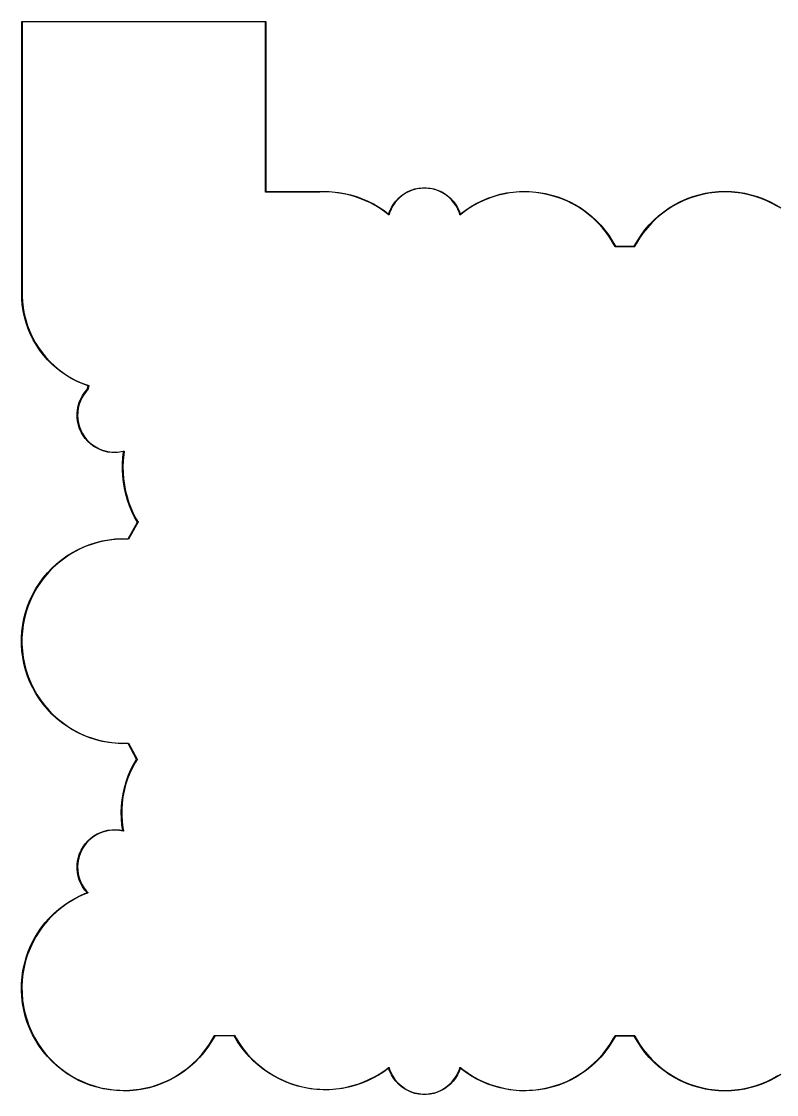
# Model space of a CAD drawing. Extents: x 0.51 to 6, y -3.78 to 0.12.
# Drawn here: x 0.51 to 3.255, y -3.78 to 0.119 of the extents above; entities that cross this region are included whole.
import ezdxf

# ---------------------------------------------------------------- set-up
doc = ezdxf.new("R2010")
doc.units = 0
doc.header["$MEASUREMENT"] = 0
doc.layers.add('BLACK', color=7, linetype='CONTINUOUS')

msp = doc.modelspace()

# ---------------------------------------------------------------- linework, layer by layer
at = {"layer": 'BLACK', "linetype": 'CONTINUOUS'}
for p, q in [((0.5108, 0.1181), (0.5109, 0.1185)), ((0.5109, -0.8659), (0.5108, 0.1181)), ((0.5109, 0.1185), (0.5114, 0.119)), ((0.5114, 0.119), (1.3976, 0.1191)), ((1.3967, 0.1172), (0.5127, 0.1171)), ((0.5127, 0.1171), (0.5128, -0.8661)), ((1.3967, -0.5003), (1.3967, 0.1172)), ((1.3976, 0.1191), (1.398, 0.119)), ((1.398, 0.119), (1.3985, 0.1185)), ((1.3985, 0.1185), (1.3986, -0.4991)), ((1.3967, -0.5004), (1.3967, -0.5003)), ((1.3973, -0.5009), (1.3967, -0.5004)), ((1.3976, -0.501), (1.3973, -0.5009)), ((1.5949, -0.5009), (1.3976, -0.501)), ((1.3986, -0.4991), (1.5938, -0.499)), ((1.5938, -0.499), (1.5939, -0.4989)), ((1.5939, -0.4989), (1.5944, -0.4987)), ((1.5944, -0.4987), (1.617, -0.4984)), ((1.5951, -0.5006), (1.5949, -0.5009)), ((1.6057, -0.5002), (1.5951, -0.5006)), ((1.6282, -0.5005), (1.6057, -0.5002)), ((1.617, -0.4984), (1.6395, -0.4994)), ((1.6506, -0.5023), (1.6282, -0.5005)), ((1.6395, -0.4994), (1.6619, -0.5019)), ((1.6728, -0.5054), (1.6506, -0.5023)), ((1.6619, -0.5019), (1.6842, -0.5056)), ((1.6948, -0.5098), (1.6728, -0.5054)), ((1.6842, -0.5056), (1.7061, -0.5107)), ((1.8907, -0.5141), (1.9021, -0.506)), ((1.909, -0.504), (1.8973, -0.5114)), ((1.9021, -0.506), (1.9143, -0.4992)), ((1.9213, -0.4979), (1.909, -0.504)), ((1.9143, -0.4992), (1.9271, -0.4936)), ((1.9343, -0.493), (1.9213, -0.4979)), ((1.9271, -0.4936), (1.9404, -0.4894)), ((1.9476, -0.4895), (1.9343, -0.493)), ((1.9404, -0.4894), (1.9541, -0.4865)), ((1.9612, -0.4874), (1.9476, -0.4895)), ((1.9541, -0.4865), (1.968, -0.4851)), ((1.975, -0.4867), (1.9612, -0.4874)), ((1.968, -0.4851), (1.982, -0.4851)), ((1.9887, -0.4874), (1.975, -0.4867)), ((1.982, -0.4851), (1.9959, -0.4865)), ((2.0024, -0.4895), (1.9887, -0.4874)), ((1.9959, -0.4865), (2.0095, -0.4894)), ((2.0157, -0.493), (2.0024, -0.4895)), ((2.0095, -0.4894), (2.0228, -0.4936)), ((2.0286, -0.4979), (2.0157, -0.493)), ((2.0228, -0.4936), (2.0357, -0.4992)), ((2.0409, -0.504), (2.0286, -0.4979)), ((2.0357, -0.4992), (2.0478, -0.506)), ((2.0526, -0.5114), (2.0409, -0.504)), ((2.0478, -0.506), (2.0592, -0.5141)), ((2.2507, -0.509), (2.2737, -0.5041)), ((2.2856, -0.504), (2.2625, -0.5081)), ((2.2737, -0.5041), (2.2971, -0.5007)), ((2.3089, -0.5013), (2.2856, -0.504)), ((2.2971, -0.5007), (2.3206, -0.4988)), ((2.3324, -0.5002), (2.3089, -0.5013)), ((2.3206, -0.4988), (2.3441, -0.4984)), ((2.3558, -0.5005), (2.3324, -0.5002)), ((2.3441, -0.4984), (2.3677, -0.4994)), ((2.3792, -0.5023), (2.3558, -0.5005)), ((2.3677, -0.4994), (2.3911, -0.502)), ((2.4024, -0.5056), (2.3792, -0.5023)), ((2.3911, -0.502), (2.4143, -0.506)), ((2.4254, -0.5103), (2.4024, -0.5056)), ((2.4143, -0.506), (2.4372, -0.5115)), ((2.9731, -0.5105), (2.9963, -0.5052)), ((3.0084, -0.5049), (2.9851, -0.5094)), ((2.9963, -0.5052), (3.0199, -0.5014)), ((3.0319, -0.5018), (3.0084, -0.5049)), ((3.0199, -0.5014), (3.0436, -0.4991)), ((3.0556, -0.5003), (3.0319, -0.5018)), ((3.0436, -0.4991), (3.0675, -0.4983)), ((3.0794, -0.5003), (3.0556, -0.5003)), ((3.0675, -0.4983), (3.0913, -0.4991)), ((3.1031, -0.5018), (3.0794, -0.5003)), ((3.0913, -0.4991), (3.1151, -0.5014)), ((3.1266, -0.5049), (3.1031, -0.5018)), ((3.1151, -0.5014), (3.1386, -0.5052)), ((3.1499, -0.5094), (3.1266, -0.5049)), ((3.1386, -0.5052), (3.1619, -0.5105)), ((1.7165, -0.5155), (1.6948, -0.5098)), ((1.7061, -0.5107), (1.7278, -0.5172)), ((1.7378, -0.5226), (1.7165, -0.5155)), ((1.7278, -0.5172), (1.749, -0.5249)), ((1.7586, -0.5309), (1.7378, -0.5226)), ((1.749, -0.5249), (1.7696, -0.5339)), ((1.7789, -0.5404), (1.7586, -0.5309)), ((1.7696, -0.5339), (1.7897, -0.5441)), ((1.7986, -0.5512), (1.7789, -0.5404)), ((1.7897, -0.5441), (1.8092, -0.5555)), ((1.8549, -0.5565), (1.8622, -0.5446)), ((1.8677, -0.54), (1.86, -0.5514)), ((1.8622, -0.5446), (1.8706, -0.5334)), ((1.8766, -0.5294), (1.8677, -0.54)), ((1.8706, -0.5334), (1.8802, -0.5232)), ((1.8865, -0.5199), (1.8766, -0.5294)), ((1.8802, -0.5232), (1.8907, -0.5141)), ((1.8973, -0.5114), (1.8865, -0.5199)), ((2.0634, -0.5199), (2.0526, -0.5114)), ((2.0592, -0.5141), (2.0698, -0.5232)), ((2.0734, -0.5294), (2.0634, -0.5199)), ((2.0698, -0.5232), (2.0793, -0.5334)), ((2.0822, -0.54), (2.0734, -0.5294)), ((2.0793, -0.5334), (2.0877, -0.5446)), ((2.09, -0.5514), (2.0822, -0.54)), ((2.0877, -0.5446), (2.095, -0.5565)), ((2.1425, -0.5545), (2.1629, -0.5427)), ((2.1741, -0.5388), (2.1535, -0.5499)), ((2.1629, -0.5427), (2.184, -0.5322)), ((2.1955, -0.5291), (2.1741, -0.5388)), ((2.184, -0.5322), (2.2057, -0.523)), ((2.2174, -0.5207), (2.1955, -0.5291)), ((2.2057, -0.523), (2.228, -0.5153)), ((2.2398, -0.5137), (2.2174, -0.5207)), ((2.228, -0.5153), (2.2507, -0.509)), ((2.2625, -0.5081), (2.2398, -0.5137)), ((2.448, -0.5165), (2.4254, -0.5103)), ((2.4372, -0.5115), (2.4598, -0.5184)), ((2.4702, -0.5241), (2.448, -0.5165)), ((2.4598, -0.5184), (2.4818, -0.5267)), ((2.4919, -0.533), (2.4702, -0.5241)), ((2.4818, -0.5267), (2.5033, -0.5364)), ((2.5129, -0.5434), (2.4919, -0.533)), ((2.5033, -0.5364), (2.5241, -0.5475)), ((2.5333, -0.555), (2.5129, -0.5434)), ((2.8961, -0.5421), (2.8754, -0.5537)), ((2.8848, -0.5462), (2.906, -0.5352)), ((2.9175, -0.5318), (2.8961, -0.5421)), ((2.906, -0.5352), (2.9278, -0.5255)), ((2.9396, -0.5229), (2.9175, -0.5318)), ((2.9278, -0.5255), (2.9502, -0.5173)), ((2.9621, -0.5154), (2.9396, -0.5229)), ((2.9502, -0.5173), (2.9731, -0.5105)), ((2.9851, -0.5094), (2.9621, -0.5154)), ((3.1729, -0.5154), (3.1499, -0.5094)), ((3.1619, -0.5105), (3.1848, -0.5173)), ((3.1954, -0.5229), (3.1729, -0.5154)), ((3.1848, -0.5173), (3.2072, -0.5255)), ((3.2174, -0.5318), (3.1954, -0.5229)), ((3.2072, -0.5255), (3.229, -0.5352)), ((3.2388, -0.5421), (3.2174, -0.5318)), ((3.229, -0.5352), (3.2502, -0.5462)), ((3.2595, -0.5537), (3.2388, -0.5421)), ((1.8176, -0.5632), (1.7986, -0.5512)), ((1.8092, -0.5555), (1.8279, -0.5681)), ((1.8359, -0.5763), (1.8176, -0.5632)), ((1.8279, -0.5681), (1.8447, -0.581)), ((1.8446, -0.5833), (1.8359, -0.5763)), ((1.8447, -0.5834), (1.8446, -0.5833)), ((1.8446, -0.5833), (1.8446, -0.5833)), ((1.8446, -0.5833), (1.8446, -0.5833)), ((1.8447, -0.581), (1.8489, -0.5691)), ((1.8449, -0.5835), (1.8447, -0.5834)), ((1.8452, -0.5835), (1.8449, -0.5835)), ((1.8455, -0.5835), (1.8452, -0.5836)), ((1.8452, -0.5836), (1.8452, -0.5835)), ((1.8452, -0.5835), (1.8452, -0.5835)), ((1.8457, -0.5834), (1.8455, -0.5835)), ((1.8458, -0.5834), (1.8457, -0.5834)), ((1.846, -0.5831), (1.8458, -0.5833)), ((1.8458, -0.5833), (1.8458, -0.5834)), ((1.8461, -0.5829), (1.846, -0.5831)), ((1.8462, -0.5828), (1.8461, -0.5829)), ((1.8461, -0.5829), (1.8461, -0.5829)), ((1.8481, -0.5762), (1.8462, -0.5828)), ((1.8534, -0.5635), (1.8481, -0.5762)), ((1.8489, -0.5691), (1.8549, -0.5565)), ((1.86, -0.5514), (1.8534, -0.5635)), ((2.0965, -0.5635), (2.09, -0.5514)), ((2.095, -0.5565), (2.101, -0.5691)), ((2.1018, -0.5762), (2.0965, -0.5635)), ((2.101, -0.5691), (2.1052, -0.581)), ((2.1038, -0.5828), (2.1018, -0.5762)), ((2.1038, -0.5829), (2.1038, -0.5828)), ((2.104, -0.5831), (2.1038, -0.5829)), ((2.1038, -0.5829), (2.1038, -0.5829)), ((2.1041, -0.5833), (2.104, -0.5831)), ((2.1042, -0.5834), (2.1041, -0.5833)), ((2.1045, -0.5835), (2.1042, -0.5834)), ((2.1042, -0.5834), (2.1042, -0.5834)), ((2.1047, -0.5836), (2.1045, -0.5835)), ((2.1048, -0.5835), (2.1047, -0.5836)), ((2.105, -0.5835), (2.1048, -0.5835)), ((2.1048, -0.5835), (2.1048, -0.5835)), ((2.1053, -0.5834), (2.105, -0.5835)), ((2.1052, -0.581), (2.1229, -0.5675)), ((2.1054, -0.5833), (2.1053, -0.5833)), ((2.1053, -0.5833), (2.1053, -0.5834)), ((2.1145, -0.5759), (2.1054, -0.5833)), ((2.1054, -0.5833), (2.1054, -0.5833)), ((2.1336, -0.5623), (2.1145, -0.5759)), ((2.1229, -0.5675), (2.1425, -0.5545)), ((2.1535, -0.5499), (2.1336, -0.5623)), ((2.5241, -0.5475), (2.5442, -0.5598)), ((2.5529, -0.5679), (2.5333, -0.555)), ((2.5442, -0.5598), (2.5634, -0.5734)), ((2.5716, -0.582), (2.5529, -0.5679)), ((2.5634, -0.5734), (2.5818, -0.5882)), ((2.5894, -0.5973), (2.5716, -0.582)), ((2.8365, -0.5808), (2.8184, -0.5962)), ((2.8262, -0.587), (2.8448, -0.5722)), ((2.8555, -0.5667), (2.8365, -0.5808)), ((2.8448, -0.5722), (2.8644, -0.5585)), ((2.8754, -0.5537), (2.8555, -0.5667)), ((2.8644, -0.5585), (2.8848, -0.5462)), ((3.2502, -0.5462), (3.2706, -0.5585)), ((2.5818, -0.5882), (2.5992, -0.6041)), ((2.6062, -0.6137), (2.5894, -0.5973)), ((2.5992, -0.6041), (2.6155, -0.621)), ((2.622, -0.6311), (2.6062, -0.6137)), ((2.6155, -0.621), (2.6308, -0.639)), ((2.7764, -0.6383), (2.7919, -0.6202)), ((2.8013, -0.6127), (2.7853, -0.6303)), ((2.7919, -0.6202), (2.8085, -0.6031)), ((2.8184, -0.5962), (2.8013, -0.6127)), ((2.8085, -0.6031), (2.8262, -0.587)), ((2.6366, -0.6494), (2.622, -0.6311)), ((2.6308, -0.639), (2.6449, -0.6579)), ((2.65, -0.6687), (2.6366, -0.6494)), ((2.6449, -0.6579), (2.6577, -0.6777)), ((2.7491, -0.6774), (2.7621, -0.6574)), ((2.7705, -0.6488), (2.7569, -0.6683)), ((2.7621, -0.6574), (2.7764, -0.6383)), ((2.7853, -0.6303), (2.7705, -0.6488)), ((2.6621, -0.6887), (2.65, -0.6687)), ((2.6577, -0.6777), (2.6691, -0.6977)), ((2.6676, -0.6991), (2.6621, -0.6887)), ((2.668, -0.6995), (2.6676, -0.6991)), ((2.6676, -0.6991), (2.6676, -0.6991)), ((2.6681, -0.6996), (2.668, -0.6995)), ((2.668, -0.6995), (2.668, -0.6995)), ((2.6684, -0.6996), (2.6681, -0.6996)), ((2.7379, -0.6996), (2.6684, -0.6996)), ((2.6691, -0.6977), (2.7376, -0.6977)), ((2.7376, -0.6977), (2.7491, -0.6774)), ((2.738, -0.6996), (2.7379, -0.6996)), ((2.7385, -0.6996), (2.738, -0.6996)), ((2.7386, -0.6996), (2.7385, -0.6996)), ((2.7391, -0.6991), (2.7386, -0.6995)), ((2.7386, -0.6995), (2.7386, -0.6995)), ((2.7386, -0.6995), (2.7386, -0.6996)), ((2.7446, -0.6886), (2.7391, -0.6991)), ((2.7391, -0.6991), (2.7391, -0.6991)), ((2.7569, -0.6683), (2.7446, -0.6886)), ((0.5108, -0.8661), (0.5109, -0.8659)), ((0.5112, -0.8885), (0.5108, -0.8661)), ((0.5108, -0.8661), (0.5108, -0.8661)), ((0.513, -0.9108), (0.5112, -0.8885)), ((0.5128, -0.8662), (0.5126, -0.8773)), ((0.5126, -0.8773), (0.5137, -0.8995)), ((0.5128, -0.8661), (0.5128, -0.8662)), ((0.5128, -0.8662), (0.5128, -0.8662)), ((0.5128, -0.8662), (0.5128, -0.8662)), ((0.5163, -0.9329), (0.513, -0.9108)), ((0.5137, -0.8995), (0.5163, -0.9216)), ((0.5163, -0.9216), (0.5202, -0.9435)), ((0.5209, -0.9547), (0.5163, -0.9329)), ((0.5202, -0.9435), (0.5255, -0.9651)), ((0.5269, -0.9763), (0.5209, -0.9547)), ((0.5255, -0.9651), (0.5321, -0.9863)), ((0.5343, -0.9974), (0.5269, -0.9763)), ((0.5321, -0.9863), (0.5401, -1.007)), ((0.543, -1.018), (0.5343, -0.9974)), ((0.5401, -1.007), (0.5494, -1.0272)), ((0.5529, -1.038), (0.543, -1.018)), ((0.5494, -1.0272), (0.5599, -1.0468)), ((0.5642, -1.0573), (0.5529, -1.038)), ((0.5599, -1.0468), (0.5717, -1.0657)), ((0.5766, -1.0759), (0.5642, -1.0573)), ((0.5717, -1.0657), (0.5847, -1.0838)), ((0.5902, -1.0936), (0.5766, -1.0759)), ((0.5847, -1.0838), (0.5987, -1.101)), ((0.6048, -1.1105), (0.5902, -1.0936)), ((0.5987, -1.101), (0.6139, -1.1173)), ((0.6206, -1.1264), (0.6048, -1.1105)), ((0.6139, -1.1173), (0.63, -1.1326)), ((0.6373, -1.1412), (0.6206, -1.1264)), ((0.63, -1.1326), (0.6471, -1.1468)), ((0.6549, -1.155), (0.6373, -1.1412)), ((0.6471, -1.1468), (0.665, -1.16)), ((0.6733, -1.1676), (0.6549, -1.155)), ((0.665, -1.16), (0.6837, -1.1719)), ((0.6925, -1.179), (0.6733, -1.1676)), ((0.6837, -1.1719), (0.7032, -1.1827)), ((0.7124, -1.1892), (0.6925, -1.179)), ((0.7032, -1.1827), (0.7233, -1.1922)), ((0.7329, -1.1981), (0.7124, -1.1892)), ((0.7233, -1.1922), (0.744, -1.2004)), ((0.753, -1.2054), (0.7329, -1.1981)), ((0.744, -1.2004), (0.7546, -1.2038)), ((0.7491, -1.2176), (0.753, -1.2054)), ((0.755, -1.2054), (0.7508, -1.2185)), ((0.7546, -1.2038), (0.7548, -1.204)), ((0.7548, -1.204), (0.7549, -1.204)), ((0.7549, -1.204), (0.7549, -1.2041)), ((0.7549, -1.2041), (0.755, -1.2042)), ((0.755, -1.2042), (0.7552, -1.2046)), ((0.7552, -1.2048), (0.755, -1.2053)), ((0.755, -1.2053), (0.755, -1.2054)), ((0.7552, -1.2046), (0.7552, -1.2047)), ((0.7552, -1.2047), (0.7552, -1.2047)), ((0.7552, -1.2047), (0.7552, -1.2048)), ((0.7303, -1.2465), (0.7243, -1.259)), ((0.7255, -1.2519), (0.7322, -1.2396)), ((0.7375, -1.2348), (0.7303, -1.2465)), ((0.7322, -1.2396), (0.7401, -1.2281)), ((0.7459, -1.2239), (0.7375, -1.2348)), ((0.7401, -1.2281), (0.7491, -1.2176)), ((0.7506, -1.2189), (0.7459, -1.2239)), ((0.7508, -1.2185), (0.7506, -1.2188)), ((0.7506, -1.2188), (0.7506, -1.2188)), ((0.7506, -1.2188), (0.7506, -1.2189)), ((0.7506, -1.2189), (0.7506, -1.2189)), ((0.7133, -1.2918), (0.716, -1.2781)), ((0.7162, -1.2853), (0.7143, -1.2989)), ((0.716, -1.2781), (0.7201, -1.2648)), ((0.7196, -1.2719), (0.7162, -1.2853)), ((0.7243, -1.259), (0.7196, -1.2719)), ((0.7201, -1.2648), (0.7255, -1.2519)), ((0.712, -1.3057), (0.7133, -1.2918)), ((0.7122, -1.3197), (0.712, -1.3057)), ((0.7138, -1.3336), (0.7122, -1.3197)), ((0.7143, -1.2989), (0.7137, -1.3127)), ((0.7137, -1.3127), (0.7146, -1.3265)), ((0.7168, -1.3472), (0.7138, -1.3336)), ((0.7146, -1.3265), (0.7169, -1.3401)), ((0.7212, -1.3605), (0.7168, -1.3472)), ((0.7169, -1.3401), (0.7205, -1.3534)), ((0.7205, -1.3534), (0.7255, -1.3662)), ((0.7269, -1.3732), (0.7212, -1.3605)), ((0.7255, -1.3662), (0.7318, -1.3785)), ((0.7339, -1.3853), (0.7269, -1.3732)), ((0.7318, -1.3785), (0.7393, -1.3901)), ((0.742, -1.3967), (0.7339, -1.3853)), ((0.7393, -1.3901), (0.7479, -1.4008)), ((0.7513, -1.4071), (0.742, -1.3967)), ((0.7479, -1.4008), (0.7576, -1.4106)), ((0.7617, -1.4165), (0.7513, -1.4071)), ((0.7576, -1.4106), (0.7682, -1.4194)), ((0.7729, -1.4248), (0.7617, -1.4165)), ((0.7682, -1.4194), (0.7797, -1.427)), ((0.7849, -1.4319), (0.7729, -1.4248)), ((0.7797, -1.427), (0.7919, -1.4334)), ((0.7976, -1.4378), (0.7849, -1.4319)), ((0.7919, -1.4334), (0.8047, -1.4385)), ((0.8108, -1.4423), (0.7976, -1.4378)), ((0.8047, -1.4385), (0.818, -1.4423)), ((0.8244, -1.4455), (0.8108, -1.4423)), ((0.818, -1.4423), (0.8315, -1.4447)), ((0.8727, -1.4436), (0.8794, -1.442)), ((0.8794, -1.442), (0.8794, -1.442)), ((0.8794, -1.442), (0.88, -1.442)), ((0.88, -1.442), (0.8801, -1.4421)), ((0.8801, -1.4421), (0.8825, -1.4424)), ((0.8825, -1.4424), (0.8827, -1.4425)), ((0.8827, -1.4425), (0.8827, -1.4425)), ((0.8827, -1.4425), (0.8828, -1.4425)), ((0.8828, -1.4425), (0.8828, -1.4425)), ((0.8828, -1.4425), (0.8829, -1.4426)), ((0.8829, -1.4426), (0.8832, -1.4429)), ((0.8383, -1.4472), (0.8244, -1.4455)), ((0.8315, -1.4447), (0.8453, -1.4458)), ((0.8522, -1.4475), (0.8383, -1.4472)), ((0.8453, -1.4458), (0.8591, -1.4454)), ((0.8661, -1.4464), (0.8522, -1.4475)), ((0.8591, -1.4454), (0.8727, -1.4436)), ((0.8797, -1.4439), (0.8661, -1.4464)), ((0.8772, -1.4877), (0.8786, -1.4654)), ((0.8786, -1.4654), (0.8812, -1.4441)), ((0.8795, -1.4766), (0.8787, -1.4989)), ((0.8816, -1.4545), (0.8795, -1.4766)), ((0.8812, -1.4441), (0.8797, -1.4439)), ((0.8833, -1.4435), (0.8816, -1.4545)), ((0.8832, -1.4429), (0.8832, -1.443)), ((0.8832, -1.443), (0.8833, -1.4431)), ((0.8833, -1.4431), (0.8832, -1.4432)), ((0.8832, -1.4432), (0.8833, -1.4435)), ((0.8833, -1.4435), (0.8833, -1.4435)), ((0.877, -1.51), (0.8772, -1.4877)), ((0.8781, -1.5324), (0.877, -1.51)), ((0.8787, -1.4989), (0.8792, -1.5211)), ((0.8805, -1.5546), (0.8781, -1.5324)), ((0.8792, -1.5211), (0.8809, -1.5433)), ((0.8842, -1.5766), (0.8805, -1.5546)), ((0.8809, -1.5433), (0.884, -1.5653)), ((0.884, -1.5653), (0.8882, -1.5872)), ((0.8891, -1.5984), (0.8842, -1.5766)), ((0.8882, -1.5872), (0.8938, -1.6087)), ((0.8953, -1.6199), (0.8891, -1.5984)), ((0.8938, -1.6087), (0.9005, -1.6299)), ((0.9027, -1.641), (0.8953, -1.6199)), ((0.9005, -1.6299), (0.9085, -1.6507)), ((0.9112, -1.6616), (0.9027, -1.641)), ((0.9085, -1.6507), (0.9176, -1.671)), ((0.921, -1.6817), (0.9112, -1.6616)), ((0.9176, -1.671), (0.9279, -1.6907)), ((0.8974, -1.7602), (0.9316, -1.7007)), ((0.9334, -1.7015), (0.8987, -1.7617)), ((0.9316, -1.7007), (0.921, -1.6817)), ((0.9279, -1.6907), (0.9336, -1.7002)), ((0.9335, -1.7014), (0.9334, -1.7015)), ((0.9337, -1.701), (0.9335, -1.7014)), ((0.9336, -1.7002), (0.9337, -1.7008)), ((0.9337, -1.7008), (0.9337, -1.7009)), ((0.9337, -1.7009), (0.9337, -1.7009)), ((0.9337, -1.7009), (0.9337, -1.701)), ((0.7156, -1.7993), (0.737, -1.7894)), ((0.7457, -1.7878), (0.7238, -1.7973)), ((0.737, -1.7894), (0.7589, -1.7809)), ((0.7682, -1.7797), (0.7457, -1.7878)), ((0.7589, -1.7809), (0.7814, -1.7738)), ((0.7912, -1.7731), (0.7682, -1.7797)), ((0.7814, -1.7738), (0.8043, -1.7682)), ((0.8145, -1.7679), (0.7912, -1.7731)), ((0.8043, -1.7682), (0.8274, -1.764)), ((0.8382, -1.7643), (0.8145, -1.7679)), ((0.8274, -1.764), (0.8508, -1.7612)), ((0.862, -1.7622), (0.8382, -1.7643)), ((0.8508, -1.7612), (0.8744, -1.76)), ((0.8859, -1.7617), (0.862, -1.7622)), ((0.8744, -1.76), (0.8974, -1.7602)), ((0.8978, -1.7622), (0.8859, -1.7617)), ((0.8984, -1.762), (0.8978, -1.7622)), ((0.8978, -1.7622), (0.8978, -1.7622)), ((0.8985, -1.762), (0.8984, -1.762)), ((0.8984, -1.762), (0.8984, -1.762)), ((0.8987, -1.7617), (0.8985, -1.762)), ((0.6558, -1.8368), (0.6749, -1.823)), ((0.682, -1.8205), (0.6623, -1.8341)), ((0.6749, -1.823), (0.6949, -1.8105)), ((0.7025, -1.8082), (0.682, -1.8205)), ((0.6949, -1.8105), (0.7156, -1.7993)), ((0.7238, -1.7973), (0.7025, -1.8082)), ((0.6041, -1.8848), (0.6203, -1.8677)), ((0.6257, -1.8649), (0.609, -1.882)), ((0.6203, -1.8677), (0.6375, -1.8517)), ((0.6435, -1.8489), (0.6257, -1.8649)), ((0.6375, -1.8517), (0.6558, -1.8368)), ((0.6623, -1.8341), (0.6435, -1.8489)), ((0.575, -1.9219), (0.589, -1.9029)), ((0.5934, -1.9001), (0.579, -1.9192)), ((0.589, -1.9029), (0.6041, -1.8848)), ((0.609, -1.882), (0.5934, -1.9001)), ((0.5509, -1.9623), (0.5623, -1.9417)), ((0.5659, -1.9392), (0.5541, -1.96)), ((0.5623, -1.9417), (0.575, -1.9219)), ((0.579, -1.9192), (0.5659, -1.9392)), ((0.5321, -2.0055), (0.5408, -1.9836)), ((0.5437, -1.9816), (0.5347, -2.0037)), ((0.5408, -1.9836), (0.5509, -1.9623)), ((0.5541, -1.96), (0.5437, -1.9816)), ((0.5271, -2.0264), (0.521, -2.0495)), ((0.5248, -2.0279), (0.5321, -2.0055)), ((0.5347, -2.0037), (0.5271, -2.0264)), ((0.5145, -2.0738), (0.5189, -2.0507)), ((0.521, -2.0495), (0.5164, -2.073)), ((0.5189, -2.0507), (0.5248, -2.0279)), ((0.51, -2.1207), (0.5115, -2.0972)), ((0.5115, -2.0972), (0.5145, -2.0738)), ((0.5133, -2.0967), (0.5118, -2.1205)), ((0.5164, -2.073), (0.5133, -2.0967)), ((0.51, -2.1443), (0.51, -2.1207)), ((0.5115, -2.1678), (0.51, -2.1443)), ((0.5118, -2.1205), (0.5118, -2.1445)), ((0.5145, -2.1912), (0.5115, -2.1678)), ((0.5118, -2.1445), (0.5133, -2.1683)), ((0.5133, -2.1683), (0.5164, -2.192)), ((0.5189, -2.2143), (0.5145, -2.1912)), ((0.5164, -2.192), (0.521, -2.2155)), ((0.5248, -2.2371), (0.5189, -2.2143)), ((0.521, -2.2155), (0.5271, -2.2386)), ((0.5321, -2.2595), (0.5248, -2.2371)), ((0.5271, -2.2386), (0.5347, -2.2613)), ((0.5408, -2.2814), (0.5321, -2.2595)), ((0.5347, -2.2613), (0.5437, -2.2835)), ((0.5509, -2.3027), (0.5408, -2.2814)), ((0.5437, -2.2835), (0.5541, -2.305)), ((0.5623, -2.3233), (0.5509, -2.3027)), ((0.5541, -2.305), (0.5659, -2.3258)), ((0.575, -2.3431), (0.5623, -2.3233)), ((0.5659, -2.3258), (0.579, -2.3458)), ((0.589, -2.3621), (0.575, -2.3431)), ((0.579, -2.3458), (0.5934, -2.3649)), ((0.6041, -2.3802), (0.589, -2.3621)), ((0.5934, -2.3649), (0.609, -2.383)), ((0.6203, -2.3973), (0.6041, -2.3802)), ((0.609, -2.383), (0.6257, -2.4001)), ((0.6375, -2.4133), (0.6203, -2.3973)), ((0.6257, -2.4001), (0.6435, -2.4161)), ((0.6558, -2.4282), (0.6375, -2.4133)), ((0.6435, -2.4161), (0.6623, -2.4309)), ((0.6749, -2.442), (0.6558, -2.4282)), ((0.6623, -2.4309), (0.682, -2.4445)), ((0.6949, -2.4545), (0.6749, -2.442)), ((0.682, -2.4445), (0.7025, -2.4568)), ((0.7156, -2.4657), (0.6949, -2.4545)), ((0.7025, -2.4568), (0.7238, -2.4677)), ((0.737, -2.4756), (0.7156, -2.4657)), ((0.7238, -2.4677), (0.7457, -2.4772)), ((0.7589, -2.4841), (0.737, -2.4756)), ((0.7457, -2.4772), (0.7682, -2.4853)), ((0.7814, -2.4912), (0.7589, -2.4841)), ((0.7682, -2.4853), (0.7912, -2.492)), ((0.8043, -2.4968), (0.7814, -2.4912)), ((0.7912, -2.492), (0.8145, -2.4971)), ((0.8274, -2.5011), (0.8043, -2.4968)), ((0.8145, -2.4971), (0.8382, -2.5007)), ((0.8508, -2.5038), (0.8274, -2.5011)), ((0.8382, -2.5007), (0.862, -2.5028)), ((0.8744, -2.5051), (0.8508, -2.5038)), ((0.862, -2.5028), (0.8859, -2.5034)), ((0.8973, -2.5048), (0.8744, -2.5051)), ((0.8859, -2.5034), (0.8978, -2.5029)), ((0.928, -2.5619), (0.8973, -2.5048)), ((0.8978, -2.5029), (0.8978, -2.5029)), ((0.8978, -2.5029), (0.8984, -2.503)), ((0.8984, -2.503), (0.8984, -2.5031)), ((0.8984, -2.5031), (0.8985, -2.5031)), ((0.8985, -2.5031), (0.8986, -2.5032)), ((0.8986, -2.5032), (0.8988, -2.5035)), ((0.8988, -2.5035), (0.8988, -2.5036)), ((0.8988, -2.5036), (0.93, -2.5615)), ((0.924, -2.5721), (0.9133, -2.5919)), ((0.9169, -2.581), (0.928, -2.5619)), ((0.93, -2.5625), (0.924, -2.5721)), ((0.93, -2.5615), (0.9301, -2.5619)), ((0.9301, -2.5619), (0.93, -2.5625)), ((0.9301, -2.5619), (0.9301, -2.5619)), ((0.9301, -2.5619), (0.9301, -2.5619)), ((0.9038, -2.6123), (0.8956, -2.6333)), ((0.8979, -2.6221), (0.9068, -2.6013)), ((0.9133, -2.5919), (0.9038, -2.6123)), ((0.9068, -2.6013), (0.9169, -2.581)), ((0.884, -2.6651), (0.8903, -2.6434)), ((0.8956, -2.6333), (0.8887, -2.6547)), ((0.8903, -2.6434), (0.8979, -2.6221)), ((0.8756, -2.7096), (0.8791, -2.6872)), ((0.8832, -2.6765), (0.879, -2.6987)), ((0.8791, -2.6872), (0.884, -2.6651)), ((0.8887, -2.6547), (0.8832, -2.6765)), ((0.8734, -2.7321), (0.8756, -2.7096)), ((0.8761, -2.721), (0.8747, -2.7435)), ((0.879, -2.6987), (0.8761, -2.721)), ((0.8727, -2.7547), (0.8734, -2.7321)), ((0.8733, -2.7773), (0.8727, -2.7547)), ((0.8747, -2.7435), (0.8746, -2.766)), ((0.8746, -2.766), (0.8759, -2.7885)), ((0.8753, -2.7999), (0.8733, -2.7773)), ((0.8785, -2.8209), (0.8753, -2.7999)), ((0.8759, -2.7885), (0.8786, -2.8108)), ((0.7682, -2.8457), (0.7576, -2.8544)), ((0.7617, -2.8485), (0.7729, -2.8402)), ((0.7797, -2.838), (0.7682, -2.8457)), ((0.7729, -2.8402), (0.7849, -2.8331)), ((0.7919, -2.8316), (0.7797, -2.838)), ((0.7849, -2.8331), (0.7976, -2.8272)), ((0.8047, -2.8265), (0.7919, -2.8316)), ((0.7976, -2.8272), (0.8108, -2.8227)), ((0.818, -2.8227), (0.8047, -2.8265)), ((0.8108, -2.8227), (0.8244, -2.8195)), ((0.8315, -2.8203), (0.818, -2.8227)), ((0.8244, -2.8195), (0.8383, -2.8178)), ((0.8453, -2.8192), (0.8315, -2.8203)), ((0.8383, -2.8178), (0.8522, -2.8175)), ((0.8591, -2.8196), (0.8453, -2.8192)), ((0.8522, -2.8175), (0.8661, -2.8186)), ((0.8727, -2.8214), (0.8591, -2.8196)), ((0.8661, -2.8186), (0.8785, -2.8209)), ((0.8794, -2.823), (0.8727, -2.8214)), ((0.8786, -2.8108), (0.8806, -2.8219)), ((0.8795, -2.823), (0.8794, -2.823)), ((0.8794, -2.823), (0.8794, -2.823)), ((0.8798, -2.823), (0.8795, -2.823)), ((0.8795, -2.823), (0.8795, -2.823)), ((0.88, -2.823), (0.8798, -2.823)), ((0.8801, -2.8229), (0.88, -2.823)), ((0.8803, -2.8228), (0.8801, -2.8229)), ((0.8801, -2.8229), (0.8801, -2.8229)), ((0.8805, -2.8226), (0.8803, -2.8228)), ((0.8806, -2.8222), (0.8805, -2.8225)), ((0.8805, -2.8225), (0.8805, -2.8225)), ((0.8805, -2.8225), (0.8805, -2.8226)), ((0.8806, -2.8219), (0.8806, -2.8219)), ((0.8806, -2.8219), (0.8806, -2.822)), ((0.8806, -2.822), (0.8806, -2.8222)), ((0.7269, -2.8918), (0.7339, -2.8797)), ((0.7393, -2.875), (0.7318, -2.8865)), ((0.7339, -2.8797), (0.742, -2.8684)), ((0.7479, -2.8642), (0.7393, -2.875)), ((0.742, -2.8684), (0.7513, -2.8579)), ((0.7576, -2.8544), (0.7479, -2.8642)), ((0.7513, -2.8579), (0.7617, -2.8485)), ((0.7138, -2.9314), (0.7168, -2.9178)), ((0.7168, -2.9178), (0.7212, -2.9045)), ((0.7205, -2.9117), (0.7169, -2.9249)), ((0.7255, -2.8988), (0.7205, -2.9117)), ((0.7212, -2.9045), (0.7269, -2.8918)), ((0.7318, -2.8865), (0.7255, -2.8988)), ((0.712, -2.9593), (0.7122, -2.9453)), ((0.7133, -2.9732), (0.712, -2.9593)), ((0.7122, -2.9453), (0.7138, -2.9314)), ((0.7146, -2.9385), (0.7137, -2.9523)), ((0.7137, -2.9523), (0.7143, -2.9661)), ((0.7169, -2.9249), (0.7146, -2.9385)), ((0.716, -2.9869), (0.7133, -2.9732)), ((0.7143, -2.9661), (0.7162, -2.9797)), ((0.7201, -3.0002), (0.716, -2.9869)), ((0.7162, -2.9797), (0.7196, -2.9931)), ((0.7196, -2.9931), (0.7243, -3.0061)), ((0.7255, -3.0131), (0.7201, -3.0002)), ((0.7243, -3.0061), (0.7303, -3.0185)), ((0.7322, -3.0254), (0.7255, -3.0131)), ((0.7303, -3.0185), (0.7375, -3.0302)), ((0.7401, -3.0369), (0.7322, -3.0254)), ((0.7375, -3.0302), (0.7459, -3.0411)), ((0.7483, -3.0464), (0.7401, -3.0369)), ((0.7459, -3.0411), (0.7506, -3.0462)), ((0.6652, -3.0913), (0.6851, -3.0779)), ((0.6963, -3.0733), (0.6761, -3.0859)), ((0.6851, -3.0779), (0.7059, -3.0659)), ((0.7174, -3.062), (0.6963, -3.0733)), ((0.7059, -3.0659), (0.7274, -3.0552)), ((0.7391, -3.052), (0.7174, -3.062)), ((0.7274, -3.0552), (0.7483, -3.0464)), ((0.7502, -3.0477), (0.7391, -3.052)), ((0.7503, -3.0477), (0.7502, -3.0477)), ((0.7502, -3.0477), (0.7502, -3.0477)), ((0.7505, -3.0475), (0.7503, -3.0477)), ((0.7503, -3.0477), (0.7503, -3.0477)), ((0.7507, -3.0474), (0.7505, -3.0475)), ((0.7506, -3.0462), (0.7506, -3.0462)), ((0.7506, -3.0462), (0.7506, -3.0462)), ((0.7506, -3.0462), (0.7507, -3.0462)), ((0.7507, -3.0462), (0.7508, -3.0465)), ((0.7508, -3.0473), (0.7507, -3.0473)), ((0.7507, -3.0473), (0.7507, -3.0474)), ((0.7508, -3.0465), (0.7509, -3.0467)), ((0.7509, -3.0468), (0.7508, -3.047)), ((0.7508, -3.047), (0.7508, -3.0473)), ((0.7509, -3.0467), (0.7509, -3.0467)), ((0.7509, -3.0467), (0.7509, -3.0468)), ((0.6382, -3.115), (0.6207, -3.1313)), ((0.6281, -3.1217), (0.6462, -3.1059)), ((0.6567, -3.0998), (0.6382, -3.115)), ((0.6462, -3.1059), (0.6652, -3.0913)), ((0.6761, -3.0859), (0.6567, -3.0998)), ((0.5805, -3.1756), (0.5952, -3.1566)), ((0.6043, -3.1487), (0.5891, -3.1671)), ((0.5952, -3.1566), (0.6111, -3.1386)), ((0.6207, -3.1313), (0.6043, -3.1487)), ((0.6111, -3.1386), (0.6281, -3.1217)), ((0.555, -3.2162), (0.5671, -3.1955)), ((0.5751, -3.1865), (0.5624, -3.2067)), ((0.5671, -3.1955), (0.5805, -3.1756)), ((0.5891, -3.1671), (0.5751, -3.1865)), ((0.551, -3.2277), (0.541, -3.2494)), ((0.5442, -3.2377), (0.555, -3.2162)), ((0.5624, -3.2067), (0.551, -3.2277)), ((0.5324, -3.2716), (0.5252, -3.2944)), ((0.5269, -3.2825), (0.5348, -3.2598)), ((0.541, -3.2494), (0.5324, -3.2716)), ((0.5348, -3.2598), (0.5442, -3.2377)), ((0.5155, -3.3291), (0.5205, -3.3056)), ((0.5252, -3.2944), (0.5195, -3.3176)), ((0.5205, -3.3056), (0.5269, -3.2825)), ((0.5102, -3.3767), (0.5121, -3.3528)), ((0.5121, -3.3528), (0.5155, -3.3291)), ((0.5154, -3.3412), (0.5127, -3.3649)), ((0.5195, -3.3176), (0.5154, -3.3412)), ((0.5099, -3.4007), (0.5102, -3.3767)), ((0.5127, -3.3649), (0.5116, -3.3888)), ((0.5116, -3.3888), (0.5121, -3.4127)), ((0.5111, -3.4247), (0.5099, -3.4007)), ((0.5138, -3.4486), (0.5111, -3.4247)), ((0.5121, -3.4127), (0.514, -3.4365)), ((0.5181, -3.4722), (0.5138, -3.4486)), ((0.514, -3.4365), (0.5175, -3.4601)), ((0.5175, -3.4601), (0.5225, -3.4835)), ((0.5239, -3.4955), (0.5181, -3.4722)), ((0.5225, -3.4835), (0.529, -3.5064)), ((0.5312, -3.5184), (0.5239, -3.4955)), ((0.529, -3.5064), (0.537, -3.529)), ((0.5399, -3.5407), (0.5312, -3.5184)), ((0.537, -3.529), (0.5464, -3.5509)), ((0.5501, -3.5625), (0.5399, -3.5407)), ((0.5464, -3.5509), (0.5572, -3.5722)), ((0.5616, -3.5835), (0.5501, -3.5625)), ((0.5572, -3.5722), (0.5694, -3.5928)), ((0.5745, -3.6038), (0.5616, -3.5835)), ((1.1929, -3.5969), (1.2053, -3.5765)), ((1.2123, -3.5673), (1.2008, -3.5877)), ((1.2053, -3.5765), (1.2109, -3.5659)), ((1.2109, -3.5659), (1.2113, -3.5655)), ((1.2109, -3.5659), (1.2109, -3.5659)), ((1.2113, -3.5655), (1.2113, -3.5655)), ((1.2113, -3.5655), (1.2114, -3.5655)), ((1.2114, -3.5655), (1.2115, -3.5655)), ((1.2115, -3.5655), (1.2119, -3.5654)), ((1.2119, -3.5654), (1.212, -3.5654)), ((1.212, -3.5654), (1.2837, -3.5642)), ((1.2831, -3.5661), (1.2123, -3.5673)), ((1.2946, -3.5858), (1.2831, -3.5661)), ((1.2837, -3.5642), (1.2841, -3.5642)), ((1.2841, -3.5642), (1.2841, -3.5643)), ((1.2841, -3.5643), (1.2841, -3.5643)), ((1.2841, -3.5643), (1.2846, -3.5647)), ((1.2846, -3.5647), (1.2901, -3.5749)), ((1.2901, -3.5749), (1.3025, -3.5946)), ((1.3076, -3.6052), (1.2946, -3.5858)), ((2.65, -3.5963), (2.6621, -3.5763)), ((2.669, -3.5673), (2.6577, -3.5873)), ((2.6621, -3.5763), (2.6676, -3.5659)), ((2.6676, -3.5659), (2.668, -3.5655)), ((2.6676, -3.5659), (2.6676, -3.5659)), ((2.668, -3.5655), (2.6681, -3.5654)), ((2.668, -3.5655), (2.668, -3.5655)), ((2.6681, -3.5654), (2.6682, -3.5654)), ((2.6682, -3.5654), (2.6686, -3.5654)), ((2.6686, -3.5654), (2.6687, -3.5654)), ((2.6687, -3.5654), (2.7382, -3.5654)), ((2.7376, -3.5673), (2.669, -3.5673)), ((2.7491, -3.5876), (2.7376, -3.5673)), ((2.7382, -3.5654), (2.7386, -3.5654)), ((2.7386, -3.5654), (2.7386, -3.5655)), ((2.7386, -3.5655), (2.7386, -3.5655)), ((2.7386, -3.5655), (2.7391, -3.5659)), ((2.7391, -3.5659), (2.7391, -3.5659)), ((2.7391, -3.5659), (2.7446, -3.5764)), ((2.7446, -3.5764), (2.7569, -3.5967)), ((0.5694, -3.5928), (0.5828, -3.6125)), ((0.5886, -3.6232), (0.5745, -3.6038)), ((0.5828, -3.6125), (0.5975, -3.6314)), ((0.604, -3.6416), (0.5886, -3.6232)), ((1.1643, -3.6351), (1.1792, -3.6165)), ((1.1877, -3.6078), (1.1733, -3.627)), ((1.1792, -3.6165), (1.1929, -3.5969)), ((1.2008, -3.5877), (1.1877, -3.6078)), ((1.3025, -3.5946), (1.316, -3.6135)), ((1.3218, -3.6238), (1.3076, -3.6052)), ((1.316, -3.6135), (1.3307, -3.6316)), ((1.3371, -3.6414), (1.3218, -3.6238)), ((2.6308, -3.626), (2.6155, -3.644)), ((2.622, -3.6339), (2.6366, -3.6156)), ((2.6449, -3.6071), (2.6308, -3.626)), ((2.6366, -3.6156), (2.65, -3.5963)), ((2.6577, -3.5873), (2.6449, -3.6071)), ((2.7621, -3.6076), (2.7491, -3.5876)), ((2.7569, -3.5967), (2.7705, -3.6162)), ((2.7764, -3.6267), (2.7621, -3.6076)), ((2.7705, -3.6162), (2.7853, -3.6347)), ((0.5975, -3.6314), (0.6134, -3.6492)), ((0.6205, -3.659), (0.604, -3.6416)), ((0.6134, -3.6492), (0.6304, -3.666)), ((0.6381, -3.6754), (0.6205, -3.659)), ((1.1409, -3.6625), (1.1231, -3.6785)), ((1.131, -3.6693), (1.1482, -3.6527)), ((1.1577, -3.6453), (1.1409, -3.6625)), ((1.1482, -3.6527), (1.1643, -3.6351)), ((1.1733, -3.627), (1.1577, -3.6453)), ((1.3307, -3.6316), (1.3464, -3.6486)), ((1.3535, -3.6581), (1.3371, -3.6414)), ((1.3464, -3.6486), (1.3632, -3.6647)), ((1.3708, -3.6737), (1.3535, -3.6581)), ((1.3632, -3.6647), (1.381, -3.6797)), ((2.5992, -3.6609), (2.5818, -3.6768)), ((2.5894, -3.6677), (2.6062, -3.6513)), ((2.6155, -3.644), (2.5992, -3.6609)), ((2.6062, -3.6513), (2.622, -3.6339)), ((2.7919, -3.6448), (2.7764, -3.6267)), ((2.7853, -3.6347), (2.8013, -3.6523)), ((2.8085, -3.662), (2.7919, -3.6448)), ((2.8013, -3.6523), (2.8184, -3.6688)), ((2.8262, -3.678), (2.8085, -3.662)), ((0.6304, -3.666), (0.6484, -3.6817)), ((0.6567, -3.6905), (0.6381, -3.6754)), ((0.6484, -3.6817), (0.6674, -3.6962)), ((0.6763, -3.7044), (0.6567, -3.6905)), ((0.6674, -3.6962), (0.6873, -3.7094)), ((1.0735, -3.7119), (1.0935, -3.699)), ((1.1043, -3.6934), (1.0846, -3.7071)), ((1.0935, -3.699), (1.1127, -3.6847)), ((1.1231, -3.6785), (1.1043, -3.6934)), ((1.1127, -3.6847), (1.131, -3.6693)), ((1.3891, -3.6882), (1.3708, -3.6737)), ((1.381, -3.6797), (1.3996, -3.6936)), ((1.4083, -3.7016), (1.3891, -3.6882)), ((1.3996, -3.6936), (1.4191, -3.7063)), ((1.4282, -3.7137), (1.4083, -3.7016)), ((1.7963, -3.7138), (1.8162, -3.7019)), ((1.827, -3.697), (1.8073, -3.7096)), ((1.8162, -3.7019), (1.8354, -3.6888)), ((1.8447, -3.684), (1.827, -3.697)), ((1.8354, -3.6888), (1.8446, -3.6817)), ((1.8446, -3.6817), (1.8447, -3.6816)), ((1.8446, -3.6817), (1.8446, -3.6817)), ((1.8446, -3.6817), (1.8446, -3.6817)), ((1.8447, -3.6816), (1.8449, -3.6816)), ((1.8489, -3.6959), (1.8447, -3.684)), ((1.8449, -3.6816), (1.8452, -3.6815)), ((1.8452, -3.6815), (1.8452, -3.6815)), ((1.8452, -3.6815), (1.8452, -3.6815)), ((1.8452, -3.6815), (1.8455, -3.6816)), ((1.8455, -3.6816), (1.8458, -3.6816)), ((1.8458, -3.6816), (1.8458, -3.6817)), ((1.8458, -3.6817), (1.8458, -3.6817)), ((1.8458, -3.6817), (1.846, -3.6819)), ((1.846, -3.6819), (1.8461, -3.6821)), ((1.8461, -3.6821), (1.8461, -3.6821)), ((1.8461, -3.6821), (1.8462, -3.6822)), ((1.8462, -3.6822), (1.8462, -3.6822)), ((1.8462, -3.6822), (1.8481, -3.6888)), ((1.8481, -3.6888), (1.8534, -3.7015)), ((1.8549, -3.7085), (1.8489, -3.6959)), ((1.8534, -3.7015), (1.86, -3.7136)), ((2.09, -3.7136), (2.0965, -3.7015)), ((2.101, -3.6959), (2.095, -3.7085)), ((2.0965, -3.7015), (2.1018, -3.6888)), ((2.1052, -3.684), (2.101, -3.6959)), ((2.1018, -3.6888), (2.1038, -3.6822)), ((2.1038, -3.6821), (2.104, -3.6819)), ((2.1038, -3.6822), (2.1038, -3.6821)), ((2.1038, -3.6821), (2.1038, -3.6821)), ((2.1038, -3.6822), (2.1038, -3.6822)), ((2.104, -3.6819), (2.1041, -3.6817)), ((2.1041, -3.6817), (2.1042, -3.6816)), ((2.1042, -3.6816), (2.1045, -3.6815)), ((2.1042, -3.6816), (2.1042, -3.6816)), ((2.1045, -3.6815), (2.1047, -3.6815)), ((2.1047, -3.6815), (2.1048, -3.6815)), ((2.1048, -3.6815), (2.1048, -3.6815)), ((2.1048, -3.6815), (2.105, -3.6816)), ((2.105, -3.6816), (2.1053, -3.6816)), ((2.1229, -3.6975), (2.1052, -3.684)), ((2.1053, -3.6816), (2.1053, -3.6817)), ((2.1053, -3.6817), (2.1054, -3.6817)), ((2.1054, -3.6817), (2.1054, -3.6817)), ((2.1054, -3.6817), (2.1145, -3.6891)), ((2.1145, -3.6891), (2.1336, -3.7027)), ((2.1425, -3.7106), (2.1229, -3.6975)), ((2.1336, -3.7027), (2.1535, -3.7151)), ((2.5333, -3.71), (2.5529, -3.6971)), ((2.5634, -3.6916), (2.5442, -3.7052)), ((2.5529, -3.6971), (2.5716, -3.683)), ((2.5818, -3.6768), (2.5634, -3.6916)), ((2.5716, -3.683), (2.5894, -3.6677)), ((2.8184, -3.6688), (2.8365, -3.6842)), ((2.8448, -3.6928), (2.8262, -3.678)), ((2.8365, -3.6842), (2.8555, -3.6984)), ((2.8644, -3.7065), (2.8448, -3.6928)), ((2.8555, -3.6984), (2.8754, -3.7113)), ((0.6967, -3.7171), (0.6763, -3.7044)), ((0.6873, -3.7094), (0.708, -3.7213)), ((0.7178, -3.7283), (0.6967, -3.7171)), ((0.708, -3.7213), (0.7294, -3.7319)), ((0.7397, -3.7383), (0.7178, -3.7283)), ((0.7294, -3.7319), (0.7515, -3.741)), ((0.7622, -3.7467), (0.7397, -3.7383)), ((0.7515, -3.741), (0.7741, -3.7487)), ((0.9861, -3.7501), (1.0088, -3.7427)), ((1.0207, -3.7401), (0.9981, -3.7483)), ((1.0088, -3.7427), (1.031, -3.7338)), ((1.0427, -3.7305), (1.0207, -3.7401)), ((1.031, -3.7338), (1.0526, -3.7236)), ((1.064, -3.7195), (1.0427, -3.7305)), ((1.0526, -3.7236), (1.0735, -3.7119)), ((1.0846, -3.7071), (1.064, -3.7195)), ((1.4191, -3.7063), (1.4393, -3.7178)), ((1.4489, -3.7246), (1.4282, -3.7137)), ((1.4393, -3.7178), (1.4602, -3.728)), ((1.4702, -3.7342), (1.4489, -3.7246)), ((1.4602, -3.728), (1.4817, -3.7368)), ((1.4921, -3.7425), (1.4702, -3.7342)), ((1.4817, -3.7368), (1.5037, -3.7444)), ((1.5144, -3.7493), (1.4921, -3.7425)), ((1.7102, -3.7485), (1.7325, -3.7419)), ((1.7441, -3.7397), (1.7219, -3.7471)), ((1.7325, -3.7419), (1.7543, -3.7338)), ((1.7658, -3.731), (1.7441, -3.7397)), ((1.7543, -3.7338), (1.7756, -3.7245)), ((1.7868, -3.7209), (1.7658, -3.731)), ((1.7756, -3.7245), (1.7963, -3.7138)), ((1.8073, -3.7096), (1.7868, -3.7209)), ((1.8622, -3.7204), (1.8549, -3.7085)), ((1.86, -3.7136), (1.8677, -3.725)), ((1.8706, -3.7316), (1.8622, -3.7204)), ((1.8677, -3.725), (1.8766, -3.7356)), ((1.8802, -3.7418), (1.8706, -3.7316)), ((1.8766, -3.7356), (1.8865, -3.7451)), ((1.8907, -3.7509), (1.8802, -3.7418)), ((2.0698, -3.7418), (2.0592, -3.7509)), ((2.0634, -3.7451), (2.0734, -3.7356)), ((2.0793, -3.7316), (2.0698, -3.7418)), ((2.0734, -3.7356), (2.0822, -3.725)), ((2.0877, -3.7204), (2.0793, -3.7316)), ((2.0822, -3.725), (2.09, -3.7136)), ((2.095, -3.7085), (2.0877, -3.7204)), ((2.1629, -3.7224), (2.1425, -3.7106)), ((2.1535, -3.7151), (2.1741, -3.7262)), ((2.184, -3.7328), (2.1629, -3.7224)), ((2.1741, -3.7262), (2.1955, -3.7359)), ((2.2057, -3.742), (2.184, -3.7328)), ((2.1955, -3.7359), (2.2174, -3.7443)), ((2.228, -3.7497), (2.2057, -3.742)), ((2.448, -3.7486), (2.4702, -3.741)), ((2.4818, -3.7383), (2.4598, -3.7466)), ((2.4702, -3.741), (2.4919, -3.732)), ((2.5033, -3.7286), (2.4818, -3.7383)), ((2.4919, -3.732), (2.5129, -3.7216)), ((2.5241, -3.7175), (2.5033, -3.7286)), ((2.5129, -3.7216), (2.5333, -3.71)), ((2.5442, -3.7052), (2.5241, -3.7175)), ((2.8848, -3.7188), (2.8644, -3.7065)), ((2.8754, -3.7113), (2.8961, -3.7229)), ((2.906, -3.7299), (2.8848, -3.7188)), ((2.8961, -3.7229), (2.9175, -3.7332)), ((2.9278, -3.7395), (2.906, -3.7299)), ((2.9175, -3.7332), (2.9396, -3.7421)), ((2.9502, -3.7477), (2.9278, -3.7395)), ((2.9396, -3.7421), (2.9621, -3.7496)), ((3.1729, -3.7496), (3.1954, -3.7421)), ((3.2072, -3.7395), (3.1848, -3.7477)), ((3.1954, -3.7421), (3.2174, -3.7332)), ((3.229, -3.7299), (3.2072, -3.7395)), ((3.2174, -3.7332), (3.2388, -3.7229)), ((3.2502, -3.7188), (3.229, -3.7299)), ((3.2388, -3.7229), (3.2595, -3.7113)), ((3.2706, -3.7065), (3.2502, -3.7188)), ((0.7851, -3.7537), (0.7622, -3.7467)), ((0.7741, -3.7487), (0.7972, -3.755)), ((0.8085, -3.7593), (0.7851, -3.7537)), ((0.7972, -3.755), (0.8206, -3.7597)), ((0.8321, -3.7633), (0.8085, -3.7593)), ((0.8206, -3.7597), (0.8442, -3.7629)), ((0.856, -3.7657), (0.8321, -3.7633)), ((0.8442, -3.7629), (0.8681, -3.7646)), ((0.88, -3.7667), (0.856, -3.7657)), ((0.8681, -3.7646), (0.892, -3.7648)), ((0.904, -3.7661), (0.88, -3.7667)), ((0.892, -3.7648), (0.9158, -3.7634)), ((0.9279, -3.7639), (0.904, -3.7661)), ((0.9158, -3.7634), (0.9395, -3.7605)), ((0.9516, -3.7602), (0.9279, -3.7639)), ((0.9395, -3.7605), (0.963, -3.756)), ((0.9751, -3.755), (0.9516, -3.7602)), ((0.963, -3.756), (0.9861, -3.7501)), ((0.9981, -3.7483), (0.9751, -3.755)), ((1.5037, -3.7444), (1.5261, -3.7505)), ((1.5371, -3.7548), (1.5144, -3.7493)), ((1.5261, -3.7505), (1.5489, -3.7553)), ((1.5601, -3.7589), (1.5371, -3.7548)), ((1.5489, -3.7553), (1.5719, -3.7586)), ((1.5833, -3.7615), (1.5601, -3.7589)), ((1.5719, -3.7586), (1.5951, -3.7605)), ((1.6066, -3.7627), (1.5833, -3.7615)), ((1.5951, -3.7605), (1.6183, -3.761)), ((1.63, -3.7625), (1.6066, -3.7627)), ((1.6183, -3.761), (1.6415, -3.76)), ((1.6533, -3.7608), (1.63, -3.7625)), ((1.6415, -3.76), (1.6646, -3.7576)), ((1.6764, -3.7576), (1.6533, -3.7608)), ((1.6646, -3.7576), (1.6876, -3.7538)), ((1.6993, -3.753), (1.6764, -3.7576)), ((1.6876, -3.7538), (1.7102, -3.7485)), ((1.7219, -3.7471), (1.6993, -3.753)), ((1.8865, -3.7451), (1.8973, -3.7537)), ((1.9021, -3.759), (1.8907, -3.7509)), ((1.8973, -3.7537), (1.909, -3.761)), ((1.9143, -3.7658), (1.9021, -3.759)), ((1.909, -3.761), (1.9213, -3.7672)), ((1.9271, -3.7714), (1.9143, -3.7658)), ((1.9213, -3.7672), (1.9343, -3.772)), ((1.9404, -3.7756), (1.9271, -3.7714)), ((1.9343, -3.772), (1.9476, -3.7755)), ((1.9541, -3.7785), (1.9404, -3.7756)), ((1.9476, -3.7755), (1.9612, -3.7776)), ((1.968, -3.7799), (1.9541, -3.7785)), ((1.9612, -3.7776), (1.975, -3.7783)), ((1.982, -3.7799), (1.968, -3.7799)), ((1.975, -3.7783), (1.9887, -3.7776)), ((1.9959, -3.7785), (1.982, -3.7799)), ((1.9887, -3.7776), (2.0024, -3.7755)), ((2.0095, -3.7756), (1.9959, -3.7785)), ((2.0024, -3.7755), (2.0157, -3.772)), ((2.0228, -3.7714), (2.0095, -3.7756)), ((2.0157, -3.772), (2.0286, -3.7672)), ((2.0357, -3.7658), (2.0228, -3.7714)), ((2.0286, -3.7672), (2.0409, -3.761)), ((2.0478, -3.759), (2.0357, -3.7658)), ((2.0409, -3.761), (2.0526, -3.7537)), ((2.0592, -3.7509), (2.0478, -3.759)), ((2.0526, -3.7537), (2.0634, -3.7451)), ((2.2174, -3.7443), (2.2398, -3.7513)), ((2.2507, -3.756), (2.228, -3.7497)), ((2.2398, -3.7513), (2.2625, -3.7569)), ((2.2737, -3.7609), (2.2507, -3.756)), ((2.2625, -3.7569), (2.2856, -3.761)), ((2.2971, -3.7643), (2.2737, -3.7609)), ((2.2856, -3.761), (2.3089, -3.7637)), ((2.3206, -3.7662), (2.2971, -3.7643)), ((2.3089, -3.7637), (2.3324, -3.7648)), ((2.3441, -3.7666), (2.3206, -3.7662)), ((2.3324, -3.7648), (2.3558, -3.7645)), ((2.3677, -3.7656), (2.3441, -3.7666)), ((2.3558, -3.7645), (2.3792, -3.7627)), ((2.3911, -3.763), (2.3677, -3.7656)), ((2.3792, -3.7627), (2.4024, -3.7595)), ((2.4143, -3.759), (2.3911, -3.763)), ((2.4024, -3.7595), (2.4254, -3.7547)), ((2.4372, -3.7535), (2.4143, -3.759)), ((2.4254, -3.7547), (2.448, -3.7486)), ((2.4598, -3.7466), (2.4372, -3.7535)), ((2.9731, -3.7545), (2.9502, -3.7477)), ((2.9621, -3.7496), (2.9851, -3.7556)), ((2.9963, -3.7598), (2.9731, -3.7545)), ((2.9851, -3.7556), (3.0084, -3.7602)), ((3.0199, -3.7636), (2.9963, -3.7598)), ((3.0084, -3.7602), (3.0319, -3.7632)), ((3.0436, -3.7659), (3.0199, -3.7636)), ((3.0319, -3.7632), (3.0556, -3.7647)), ((3.0675, -3.7667), (3.0436, -3.7659)), ((3.0556, -3.7647), (3.0794, -3.7647)), ((3.0913, -3.7659), (3.0675, -3.7667)), ((3.0794, -3.7647), (3.1031, -3.7632)), ((3.1151, -3.7636), (3.0913, -3.7659)), ((3.1031, -3.7632), (3.1266, -3.7602)), ((3.1386, -3.7598), (3.1151, -3.7636)), ((3.1266, -3.7602), (3.1499, -3.7556)), ((3.1619, -3.7545), (3.1386, -3.7598)), ((3.1499, -3.7556), (3.1729, -3.7496)), ((3.1848, -3.7477), (3.1619, -3.7545))]:
    msp.add_line(p, q, dxfattribs=at)

doc.saveas('drawing.dxf')
